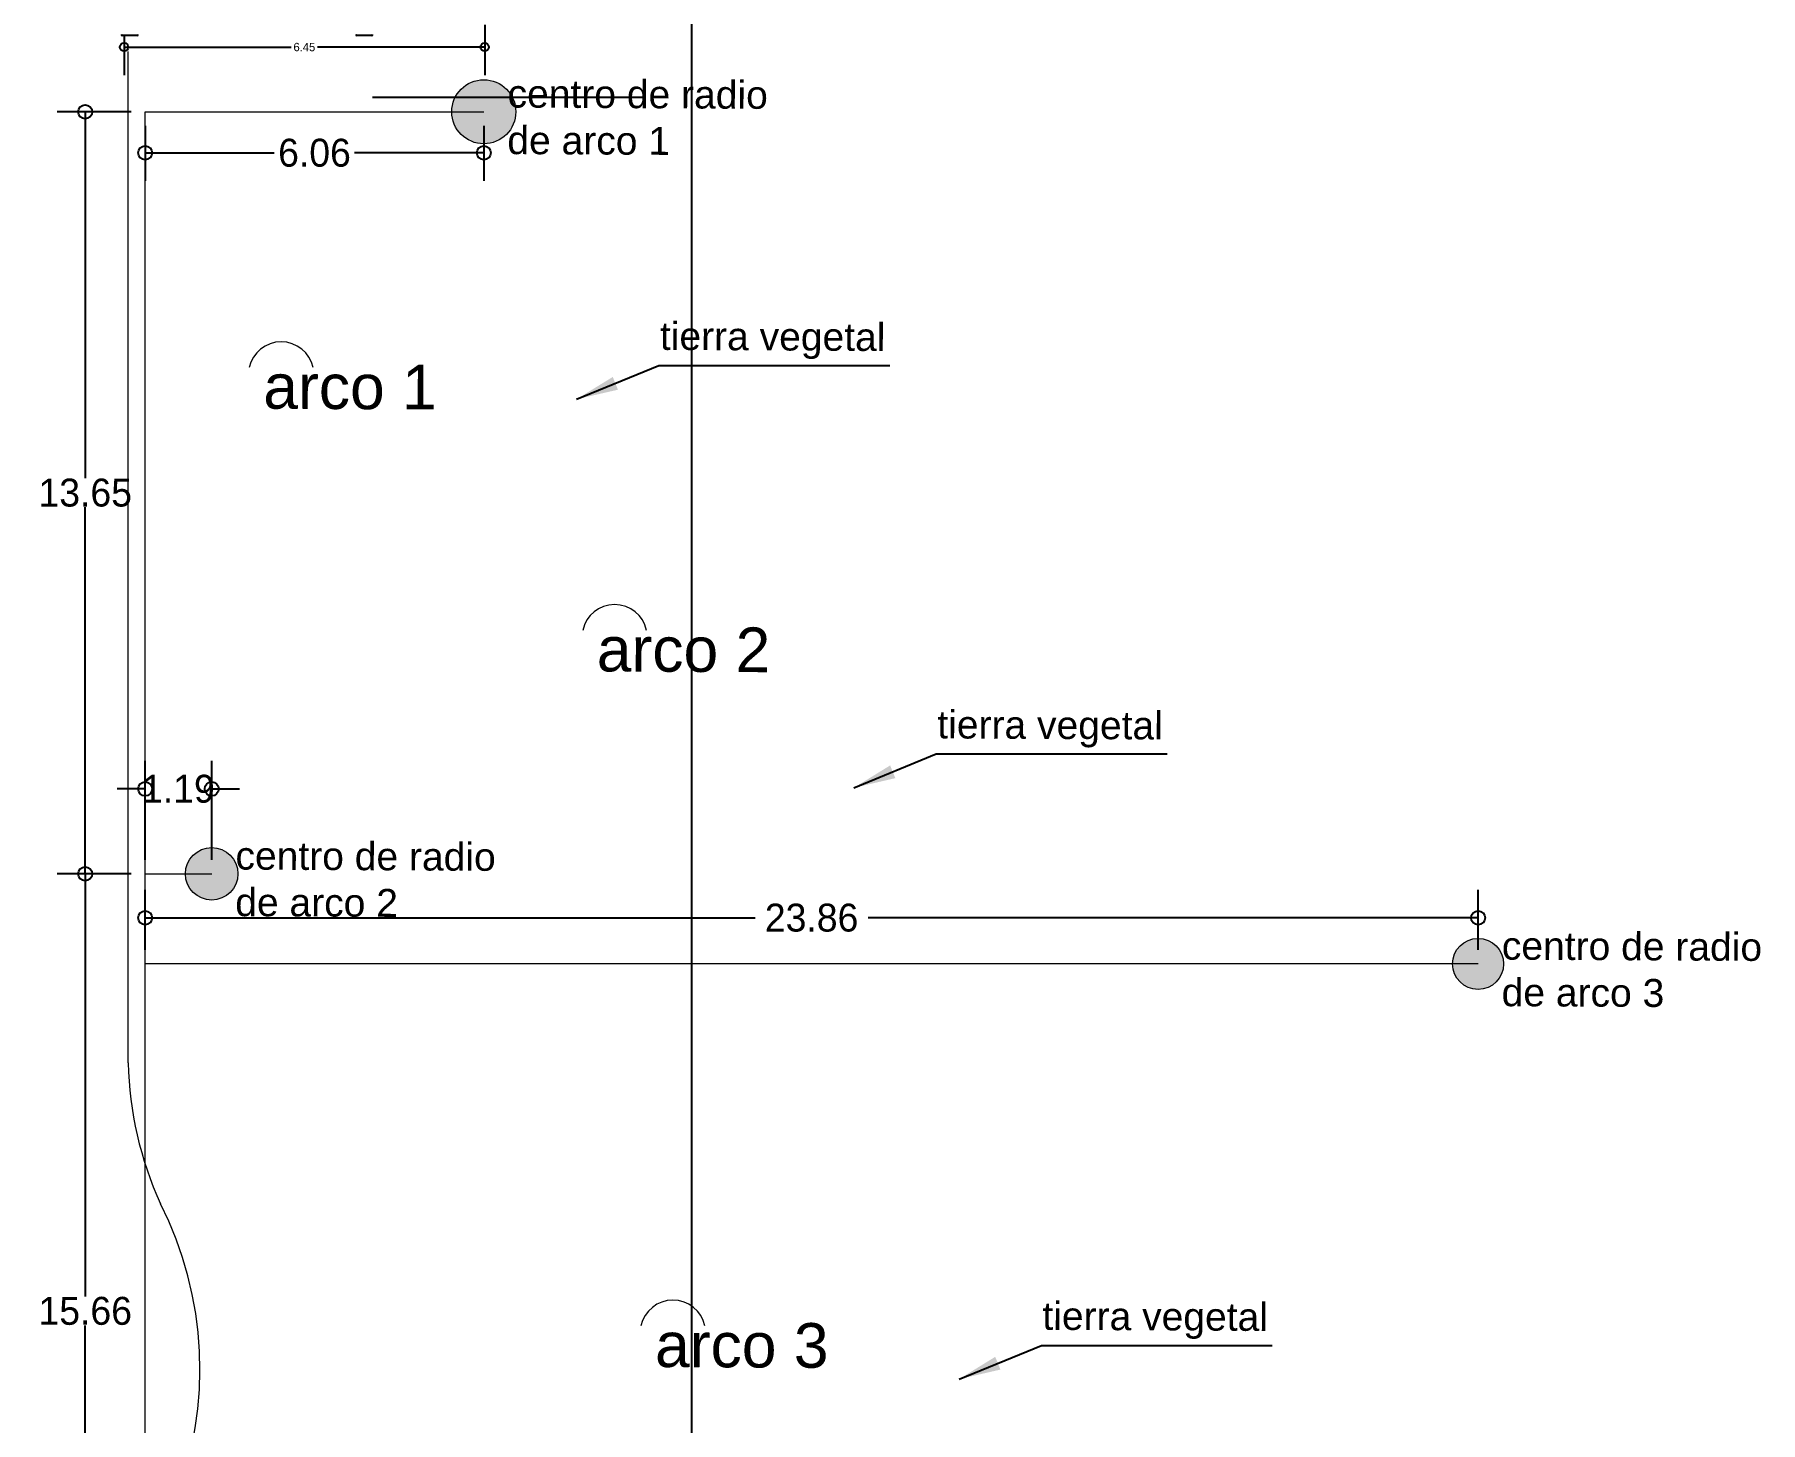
# Model space of a CAD drawing. Header units: millimetres. Extents: x 744843 to 745492, y 2520966 to 2521458.
# Drawn here: x 745460.78 to 745491.68, y 2521101.43 to 2521126.29 of the extents above; entities that cross this region are included whole.
import ezdxf

# ---------------------------------------------------------------- set-up
doc = ezdxf.new("R2010")
doc.units = ezdxf.units.MM
doc.header["$PDMODE"] = 35
doc.header["$PDSIZE"] = 1
doc.linetypes.add('HIDDEN', pattern=[9.525, 6.35, -3.175])
for name, color, linetype in [('A-Columnas_Pppal', 3, 'Continuous'), ('A_Cotas_Paños', 8, 'Continuous'), ('A_Ejes', 8, 'Continuous'), ('A_Vialidad_Banqueta', 55, 'Continuous'), ('cotas auxiliares', 7, 'Continuous')]:
    doc.layers.add(name, color=color, linetype=linetype)
for name, color, linetype, lineweight in [('A_Muros', 30, 'Continuous', 20), ('A_Proyecciones', 192, 'HIDDEN', 20), ('A_Textos', 4, 'Continuous', 20)]:
    doc.layers.add(name, color=color, linetype=linetype, lineweight=lineweight)
doc.styles.add('Arial', font='arial.ttf', dxfattribs={"height": 1})
doc.dimstyles.new('Cotas Interiores', dxfattribs={"dimtxt": 1, "dimasz": 0.75, "dimexe": 0.25, "dimexo": 1, "dimgap": 0.01, "dimtad": 1, "dimzin": 4, "dimdsep": 46, "dimtxsty": 'Arial', "dimblk": 'OPEN90', "dimcen": 2.5, "dimclrd": 256, "dimclre": 256, "dimclrt": 4, "dimazin": 1, "dimtfac": 1, "dimtmove": 0, "dimatfit": 3, "dimfxl": 1.25, "dimarcsym": 0})
doc.dimstyles.new('EJES', dxfattribs={"dimtxt": 0.25, "dimasz": 0.25, "dimexe": 0.5, "dimexo": 0.25, "dimgap": 0.01, "dimtad": 0, "dimtih": 1, "dimtoh": 1, "dimzin": 4, "dimdsep": 46, "dimtxsty": 'Standard', "dimblk": 'ORIGIN', "dimcen": 0.09, "dimclrd": 8, "dimclre": 8, "dimclrt": 4, "dimadec": 1, "dimazin": 0, "dimtfac": 1, "dimtofl": 0, "dimtmove": 2, "dimatfit": 3, "dimfxl": 0.15, "dimtolj": 1, "dimtzin": 0, "dimlwd": -1, "dimlwe": -1, "dimarcsym": 0})

# ---------------------------------------------------------------- blocks, each defined once
blk = doc.blocks.new('_Origin')
at = {"color": 0, "linetype": 'ByBlock', "lineweight": -2}
blk.add_line((0, 0), (-1, 0), dxfattribs=at)
blk.add_circle((0, 0), 0.5, dxfattribs=at)
blk = doc.blocks.new('*D244')
at = {"layer": 'A_Cotas_Paños', "color": 8, "transparency": 16777216}
for p, q in [((745462.384, 2521126.272), (745462.384, 2521125.564)), ((745468.839, 2521126.462), (745468.839, 2521125.564)), ((745462.534, 2521126.064), (745465.376, 2521126.064)), ((745468.689, 2521126.064), (745465.846, 2521126.064))]:
    blk.add_line(p, q, dxfattribs=at)
at = {"layer": 'Defpoints', "color": 0, "transparency": 16777216}
for p in [(745462.384, 2521126.522), (745468.839, 2521126.712), (745462.384, 2521126.064)]:
    blk.add_point(p, dxfattribs=at)
at = {"layer": 'A_Cotas_Paños', "color": 8, "transparency": 16777216, "xscale": 0.15, "yscale": 0.15, "zscale": 0.15, "rotation": 180}
blk.add_blockref('_Origin', (745462.384, 2521126.064), dxfattribs=at)
at = {"layer": 'A_Cotas_Paños', "color": 8, "transparency": 16777216, "xscale": 0.15, "yscale": 0.15, "zscale": 0.15}
blk.add_blockref('_Origin', (745468.839, 2521126.064), dxfattribs=at)
at = {"layer": 'A_Cotas_Paños', "color": 4, "transparency": 16777216, "insert": (745465.611, 2521126.064), "char_height": 0.15, "attachment_point": 5}
blk.add_mtext('\\A1;6.45', dxfattribs=at)
blk = doc.blocks.new('*D317')
at = {"layer": 'cotas auxiliares', "color": 8, "transparency": 16777216}
for p, q in [((745462.76, 2521124.656), (745462.76, 2521123.67)), ((745468.823, 2521124.656), (745468.823, 2521123.67)), ((745463.01, 2521124.17), (745465.073, 2521124.17)), ((745468.573, 2521124.17), (745466.51, 2521124.17))]:
    blk.add_line(p, q, dxfattribs=at)
at = {"layer": 'Defpoints', "color": 0, "transparency": 16777216}
for p in [(745462.76, 2521124.906), (745468.823, 2521124.906), (745468.823, 2521124.17)]:
    blk.add_point(p, dxfattribs=at)
at = {"layer": 'cotas auxiliares', "color": 8, "transparency": 16777216, "xscale": 0.25, "yscale": 0.25, "zscale": 0.25, "rotation": 180}
blk.add_blockref('_Origin', (745462.76, 2521124.17), dxfattribs=at)
at = {"layer": 'cotas auxiliares', "color": 8, "transparency": 16777216, "xscale": 0.25, "yscale": 0.25, "zscale": 0.25}
blk.add_blockref('_Origin', (745468.823, 2521124.17), dxfattribs=at)
at = {"layer": 'cotas auxiliares', "color": 4, "transparency": 16777216, "insert": (745465.792, 2521124.17), "char_height": 0.5, "attachment_point": 5}
blk.add_mtext('\\A1;6.06', dxfattribs=at)
blk = doc.blocks.new('*D318')
at = {"layer": 'cotas auxiliares', "color": 8, "transparency": 16777216}
for p, q in [((745462.76, 2521111.51), (745462.76, 2521113.28)), ((745463.952, 2521111.51), (745463.952, 2521113.28)), ((745462.51, 2521112.78), (745462.26, 2521112.78)), ((745464.202, 2521112.78), (745464.452, 2521112.78))]:
    blk.add_line(p, q, dxfattribs=at)
at = {"layer": 'Defpoints', "color": 0, "transparency": 16777216}
for p in [(745463.952, 2521112.78), (745462.76, 2521111.26), (745463.952, 2521111.26)]:
    blk.add_point(p, dxfattribs=at)
at = {"layer": 'cotas auxiliares', "color": 8, "transparency": 16777216, "xscale": 0.25, "yscale": 0.25, "zscale": 0.25}
blk.add_blockref('_Origin', (745462.76, 2521112.78), dxfattribs=at)
at = {"layer": 'cotas auxiliares', "color": 8, "transparency": 16777216, "xscale": 0.25, "yscale": 0.25, "zscale": 0.25, "rotation": 180}
blk.add_blockref('_Origin', (745463.952, 2521112.78), dxfattribs=at)
at = {"layer": 'cotas auxiliares', "color": 4, "transparency": 16777216, "insert": (745463.356, 2521112.78), "char_height": 0.5, "attachment_point": 5}
blk.add_mtext('\\A1;1.19', dxfattribs=at)
blk = doc.blocks.new('*D319')
at = {"layer": 'cotas auxiliares', "color": 8, "transparency": 16777216}
for p, q in [((745462.76, 2521109.897), (745462.76, 2521110.972)), ((745486.622, 2521109.897), (745486.622, 2521110.972)), ((745463.01, 2521110.472), (745473.681, 2521110.472)), ((745486.372, 2521110.472), (745475.701, 2521110.472))]:
    blk.add_line(p, q, dxfattribs=at)
at = {"layer": 'Defpoints', "color": 0, "transparency": 16777216}
for p in [(745486.622, 2521110.472), (745462.76, 2521109.647), (745486.622, 2521109.647)]:
    blk.add_point(p, dxfattribs=at)
at = {"layer": 'cotas auxiliares', "color": 8, "transparency": 16777216, "xscale": 0.25, "yscale": 0.25, "zscale": 0.25, "rotation": 180}
blk.add_blockref('_Origin', (745462.76, 2521110.472), dxfattribs=at)
at = {"layer": 'cotas auxiliares', "color": 8, "transparency": 16777216, "xscale": 0.25, "yscale": 0.25, "zscale": 0.25}
blk.add_blockref('_Origin', (745486.622, 2521110.472), dxfattribs=at)
at = {"layer": 'cotas auxiliares', "color": 4, "transparency": 16777216, "insert": (745474.691, 2521110.472), "char_height": 0.5, "attachment_point": 5}
blk.add_mtext('\\A1;23.86', dxfattribs=at)
blk = doc.blocks.new('*D311')
at = {"layer": 'cotas auxiliares', "color": 8, "transparency": 16777216}
for p, q in [((745462.51, 2521111.26), (745461.188, 2521111.26)), ((745461.688, 2521111.01), (745461.688, 2521103.69)), ((745461.688, 2521095.849), (745461.688, 2521103.17)), ((745462.51, 2521095.599), (745461.188, 2521095.599))]:
    blk.add_line(p, q, dxfattribs=at)
at = {"layer": 'Defpoints', "color": 0, "transparency": 16777216}
for p in [(745461.688, 2521111.26), (745462.76, 2521111.26), (745462.76, 2521095.599)]:
    blk.add_point(p, dxfattribs=at)
at = {"layer": 'cotas auxiliares', "color": 8, "transparency": 16777216, "xscale": 0.25, "yscale": 0.25, "zscale": 0.25}
for p, rotation in [((745461.688, 2521111.26), 90), ((745461.688, 2521095.599), 270)]:
    blk.add_blockref('_Origin', p, dxfattribs=dict(at, rotation=rotation))
at = {"layer": 'cotas auxiliares', "color": 4, "transparency": 16777216, "insert": (745461.688, 2521103.43), "char_height": 0.5, "attachment_point": 5}
blk.add_mtext('\\A1;15.66', dxfattribs=at)
blk = doc.blocks.new('*D312')
at = {"layer": 'cotas auxiliares', "color": 8, "transparency": 16777216}
for p, q in [((745462.51, 2521124.906), (745461.188, 2521124.906)), ((745461.688, 2521124.656), (745461.688, 2521118.343)), ((745461.688, 2521111.51), (745461.688, 2521117.823)), ((745462.51, 2521111.26), (745461.188, 2521111.26))]:
    blk.add_line(p, q, dxfattribs=at)
at = {"layer": 'Defpoints', "color": 0, "transparency": 16777216}
for p in [(745461.688, 2521124.906), (745462.76, 2521124.906), (745462.76, 2521111.26)]:
    blk.add_point(p, dxfattribs=at)
at = {"layer": 'cotas auxiliares', "color": 8, "transparency": 16777216, "xscale": 0.25, "yscale": 0.25, "zscale": 0.25}
for p, rotation in [((745461.688, 2521124.906), 90), ((745461.688, 2521111.26), 270)]:
    blk.add_blockref('_Origin', p, dxfattribs=dict(at, rotation=rotation))
at = {"layer": 'cotas auxiliares', "color": 4, "transparency": 16777216, "insert": (745461.688, 2521118.083), "char_height": 0.5, "attachment_point": 5}
blk.add_mtext('\\A1;13.65', dxfattribs=at)
blk = doc.blocks.new('_Open90')
at = {"color": 0, "linetype": 'ByBlock', "lineweight": -2}
for p, q in [((-0.5, 0.5), (0, 0)), ((0, 0), (-1, 0)), ((0, 0), (-0.5, -0.5))]:
    blk.add_line(p, q, dxfattribs=at)

msp = doc.modelspace()

# ---------------------------------------------------------------- hatches: boundary and pattern name
at = {"layer": 'A_Textos'}
h = msp.add_hatch(color=30, dxfattribs=at)
edge = h.paths.add_edge_path()
edge.add_arc((745468.823, 2521124.906), 0.573, 0, 360)
edge = h.paths.add_edge_path()
edge.add_arc((745463.952, 2521111.26), 0.47, 0, 360)
edge = h.paths.add_edge_path()
edge.add_arc((745486.622, 2521109.647), 0.457, 0, 360)

# ---------------------------------------------------------------- linework, layer by layer
at = {"layer": 'A-Columnas_Pppal'}
for p, q in [((745462.354, 2521126.28), (745462.614, 2521126.28)), ((745462.614, 2521126.27), (745462.354, 2521126.27)), ((745466.555, 2521126.28), (745466.815, 2521126.28)), ((745466.815, 2521126.27), (745466.555, 2521126.27))]:
    msp.add_line(p, q, dxfattribs=at)
for centre, major_axis, start_param, end_param in [((745462.354, 2521126.29), (-0.0141, 0.0141), 0.785398, 2.356194), ((745462.354, 2521126.29), (0.00707, 0.00707), 2.356194, 3.926991), ((745462.614, 2521126.29), (0.00707, 0.00707), 3.926991, 5.497787), ((745462.614, 2521126.29), (0.0141, 0.0141), 3.926991, 5.497787), ((745466.555, 2521126.29), (-0.0141, 0.0141), 0.785398, 2.356194), ((745466.555, 2521126.29), (0.00707, 0.00707), 2.356194, 3.926991), ((745466.815, 2521126.29), (-0.00707, 0.00707), 2.356194, 3.926991), ((745466.815, 2521126.29), (0.0141, 0.0141), 3.926991, 5.497787)]:
    msp.add_ellipse(centre, major_axis=major_axis, ratio=1, start_param=start_param, end_param=end_param, dxfattribs=at)
at = {"layer": 'A_Ejes'}
msp.add_line((745472.552, 2521057.851), (745472.539, 2521173.138), dxfattribs=at)
at = {"layer": 'A_Muros'}
msp.add_circle((745468.823, 2521124.906, 0.927), 0.573, dxfattribs=at)
at = {"layer": 'A_Proyecciones', "ltscale": 7}
msp.add_line((745462.457, 2521107.874), (745462.457, 2521125.987), dxfattribs=at)
msp.add_line((745462.457, 2521107.874), (745462.457, 2521125.987), dxfattribs=at)
for centre, radius, start, end in [((745468.936, 2521108.028), 6.481, 181.3664, 204.3843), ((745457.191, 2521102.388), 6.551, 290.4257, 26.9056)]:
    msp.add_arc(centre, radius, start, end, dxfattribs=at)
at = {"layer": 'A_Textos', "color": 30}
for p, q in [((745462.76, 2521092.607, 0.927), (745462.76, 2521124.906, 0.927)), ((745462.76, 2521124.906, 0.927), (745468.823, 2521124.906, 0.927)), ((745462.76, 2521111.26, 0.927), (745463.952, 2521111.26, 0.927)), ((745486.622, 2521109.647, 0.927), (745462.76, 2521109.647, 0.927))]:
    msp.add_line(p, q, dxfattribs=at)
for centre, radius in [((745463.952, 2521111.26, 0.927), 0.47), ((745486.622, 2521109.647, 0.927), 0.457)]:
    msp.add_circle(centre, radius, dxfattribs=at)
for centre in [(745465.196, 2521120.202, 0.927), (745471.165, 2521115.497, 0.927), (745472.209, 2521103.041, 0.927)]:
    msp.add_arc(centre, 0.585, 12.0246, 167.9754, dxfattribs=at)
at = {"layer": 'A_Vialidad_Banqueta'}
msp.add_line((745466.833, 2521125.17, 0), (745471.699, 2521125.17, 0), dxfattribs=at)

# ---------------------------------------------------------------- texts
at = {"layer": 'A_Textos', "attachment_point": 1, "rotation": 359.7159, "style": 'Arial'}
for s, insert, char_height, width in [('{\\fArial|b0|i0|c238|p34;centro de radio}\\P{\\fArial|b0|i0|c238|p34;de arco 1}', (745469.25, 2521125.482, 0.927), 0.5, 7.99367), ('tierra vegetal', (745471.977, 2521121.142, 0.927), 0.5, 7.99367), ('{\\fArial|b0|i0|c238|p34;arco 1}', (745464.878, 2521120.39, 0.927), 0.8, 3.46671), ('{\\fArial|b0|i0|c238|p34;arco }2', (745470.848, 2521115.685, 0.927), 0.8, 3.46671), ('tierra vegetal', (745476.943, 2521114.185, 6.257), 0.5, 7.99367), ('{\\fArial|b0|i0|c238|p34;centro de radio\\Pde arco }2', (745464.379, 2521111.836, 0.927), 0.5, 7.99367), ('{\\fArial|b0|i0|c238|p34;centro de radio\\Pde arco }3', (745487.049, 2521110.223, 0.927), 0.5, 7.99367), ('tierra vegetal', (745478.824, 2521103.594, 6.257), 0.5, 7.99367), ('{\\fArial|b0|i0|c238|p34;arco }3', (745471.891, 2521103.228, 0.927), 0.8, 3.46671)]:
    msp.add_mtext(s, dxfattribs=dict(at, insert=insert, char_height=char_height, width=width))

# ---------------------------------------------------------------- dimensions: what is measured, and where the dimension line sits
at = {"layer": 'A_Cotas_Paños'}
dim = msp.add_linear_dim(base=(745462.3838, 2521126.0641), p1=(745468.8386, 2521126.7117), p2=(745462.3838, 2521126.5217), dimstyle='EJES', override={"dimtxt": 0.15, "dimasz": 0.15, "dimfxl": 1.25}, dxfattribs=at)
dim.commit()
dim.dimension.update_dxf_attribs({"geometry": '*D244', "text_midpoint": (745465.6112, 2521126.0641)})
at = {"layer": 'cotas auxiliares'}
for base, p1, p2, picture, middle in [((745461.688, 2521124.906, 0.927), (745462.76, 2521111.26, 0.927), (745462.76, 2521124.906, 0.927), '*D312', (745461.688, 2521118.083, 0.927)), ((745461.688, 2521111.26, 0.927), (745462.76, 2521095.599, 0.927), (745462.76, 2521111.26, 0.927), '*D311', (745461.688, 2521103.43, 0.927))]:
    dim = msp.add_linear_dim(base=base, p1=p1, p2=p2, angle=90, dimstyle='EJES', override={"dimtxt": 0.5, "dimarcsym": 1}, dxfattribs=at)
    dim.commit()
    dim.dimension.update_dxf_attribs({"geometry": picture, "text_midpoint": middle})
for base, p1, p2, picture, middle in [((745468.823, 2521124.17, 0.927), (745462.76, 2521124.906, 0.927), (745468.823, 2521124.906, 0.927), '*D317', (745465.792, 2521124.17, 0.927)), ((745463.952, 2521112.78, 0.927), (745462.76, 2521111.26, 0.927), (745463.952, 2521111.26, 0.927), '*D318', (745463.356, 2521112.78, 0.927)), ((745486.622, 2521110.472, 0.927), (745462.76, 2521109.647, 0.927), (745486.622, 2521109.647, 0.927), '*D319', (745474.691, 2521110.472, 0.927))]:
    dim = msp.add_linear_dim(base=base, p1=p1, p2=p2, dimstyle='EJES', override={"dimtxt": 0.5, "dimarcsym": 1}, dxfattribs=at)
    dim.commit()
    dim.dimension.update_dxf_attribs({"geometry": picture, "text_midpoint": middle})

# ---------------------------------------------------------------- leaders
for points in [[(745470.484, 2521119.759, 0.927), (745471.957, 2521120.362, 0.927), (745476.09, 2521120.362, 0.927)], [(745475.45, 2521112.802, 6.257), (745476.923, 2521113.406, 6.257), (745481.056, 2521113.406, 6.257)], [(745477.331, 2521102.211, 6.257), (745478.804, 2521102.815, 6.257), (745482.937, 2521102.815, 6.257)]]:
    msp.add_leader(points, dimstyle='Cotas Interiores', override={"dimtad": 0, "dimdsep": 44, "dimadec": 8})

doc.saveas('drawing.dxf')
